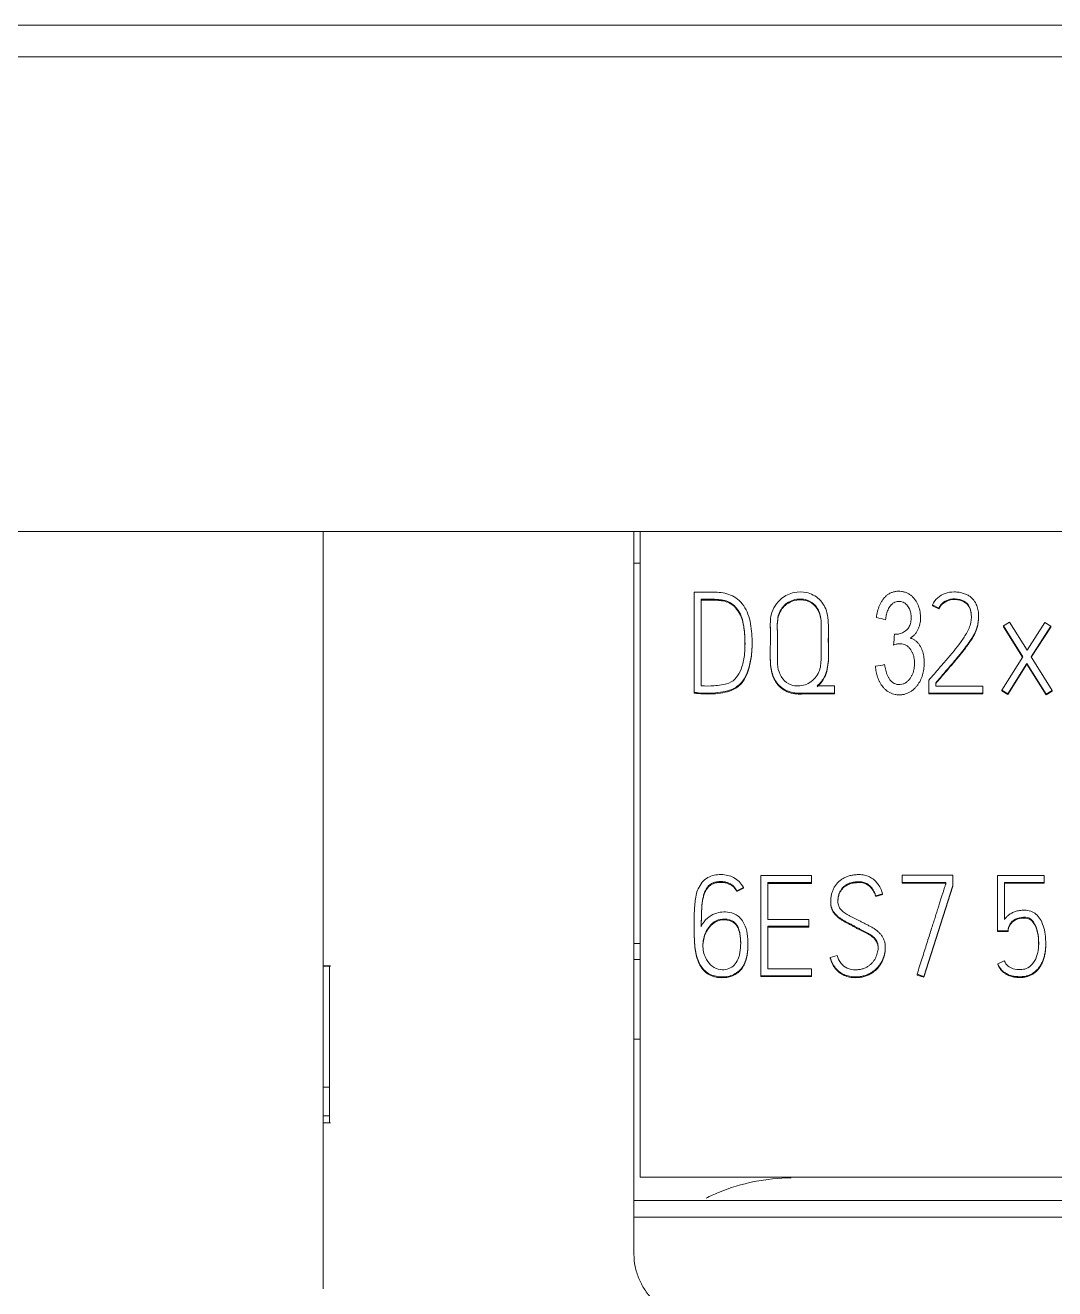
# Model space of a CAD drawing. Header units: millimetres. Extents: x 4137 to 6698, y 1400 to 3585.
# Drawn here: x 6177.15 to 6193.38, y 3360.85 to 3380.78 of the extents above; entities that cross this region are included whole.
import ezdxf

# ---------------------------------------------------------------- set-up
doc = ezdxf.new("R2010")
doc.units = ezdxf.units.MM
doc.layers.add('000-PI-Oprema', color=30, linetype='Continuous', lineweight=5)
doc.layers.add('004-PI-DIN Šina', color=3, linetype='Continuous')

msp = doc.modelspace()

# ---------------------------------------------------------------- linework, layer by layer
at = {"layer": '000-PI-Oprema', "color": 0, "linetype": 'ByBlock', "lineweight": 0}
for p, q in [((6181.848, 3372.791), (6176.948, 3372.791)), ((6186.748, 3372.791), (6181.848, 3372.791)), ((6186.848, 3372.791), (6186.748, 3372.791)), ((6186.848, 3362.608), (6186.848, 3372.791)), ((6211.648, 3372.791), (6186.848, 3372.791)), ((6186.848, 3372.291), (6186.748, 3372.291)), ((6187.697, 3371.835), (6187.697, 3370.255)), ((6187.81, 3371.723), (6187.81, 3370.358)), ((6191.458, 3371.635), (6191.458, 3371.622)), ((6191.558, 3371.584), (6191.458, 3371.635)), ((6191.558, 3371.571), (6191.458, 3371.622)), ((6191.558, 3371.584), (6191.558, 3371.571)), ((6192.184, 3371.442), (6192.184, 3371.455)), ((6192.671, 3371.362), (6192.575, 3371.302)), ((6192.948, 3370.919), (6192.671, 3371.362)), ((6193.228, 3371.357), (6192.948, 3370.919)), ((6193.321, 3371.298), (6193.228, 3371.357)), ((6188.899, 3371.322), (6188.899, 3371.31)), ((6189.701, 3371.179), (6189.701, 3371.167)), ((6189.816, 3371.246), (6189.816, 3371.259)), ((6192.575, 3371.302), (6192.575, 3371.29)), ((6192.575, 3371.302), (6192.881, 3370.816)), ((6192.575, 3371.29), (6192.877, 3370.81)), ((6193.012, 3370.816), (6193.321, 3371.298)), ((6193.016, 3370.809), (6193.321, 3371.285)), ((6193.321, 3371.298), (6193.321, 3371.285)), ((6188.612, 3371.017), (6188.612, 3371.03)), ((6188.897, 3370.866), (6188.897, 3370.853)), ((6192.881, 3370.816), (6192.549, 3370.292)), ((6193.343, 3370.285), (6193.012, 3370.816)), ((6192.644, 3370.233), (6192.946, 3370.71)), ((6192.644, 3370.22), (6192.946, 3370.697)), ((6192.946, 3370.71), (6193.248, 3370.228)), ((6192.946, 3370.71), (6192.946, 3370.697)), ((6192.946, 3370.697), (6193.248, 3370.215)), ((6189.912, 3370.356), (6189.637, 3370.356)), ((6189.912, 3370.244), (6189.912, 3370.356)), ((6191.398, 3370.244), (6191.398, 3370.446)), ((6191.509, 3370.406), (6191.509, 3370.354)), ((6187.697, 3370.255), (6187.697, 3370.242)), ((6189.912, 3370.244), (6189.912, 3370.231)), ((6191.398, 3370.244), (6191.398, 3370.231)), ((6192.251, 3370.244), (6191.398, 3370.244)), ((6192.251, 3370.231), (6191.398, 3370.231)), ((6191.509, 3370.354), (6192.251, 3370.354)), ((6192.251, 3370.354), (6192.251, 3370.244)), ((6192.251, 3370.244), (6192.251, 3370.231)), ((6192.549, 3370.292), (6192.549, 3370.279)), ((6192.549, 3370.292), (6192.644, 3370.233)), ((6192.549, 3370.279), (6192.644, 3370.22)), ((6192.644, 3370.233), (6192.644, 3370.22)), ((6193.248, 3370.228), (6193.343, 3370.285)), ((6193.248, 3370.215), (6193.343, 3370.273)), ((6193.248, 3370.228), (6193.248, 3370.215)), ((6193.343, 3370.285), (6193.343, 3370.273)), ((6188.751, 3367.367), (6188.751, 3365.784)), ((6189.548, 3367.367), (6188.751, 3367.367)), ((6189.548, 3367.255), (6189.548, 3367.367)), ((6190.977, 3367.369), (6190.977, 3367.257)), ((6191.776, 3367.369), (6190.977, 3367.369)), ((6191.776, 3367.209), (6191.776, 3367.369)), ((6192.482, 3367.367), (6193.221, 3367.367)), ((6192.482, 3366.495), (6192.482, 3367.367)), ((6193.221, 3367.367), (6193.221, 3367.257)), ((6188.474, 3367.178), (6188.372, 3367.125)), ((6188.474, 3367.165), (6188.372, 3367.112)), ((6188.474, 3367.178), (6188.474, 3367.165)), ((6188.862, 3366.674), (6188.862, 3367.255)), ((6188.862, 3367.255), (6189.548, 3367.255)), ((6188.862, 3367.242), (6189.548, 3367.242)), ((6189.548, 3367.255), (6189.548, 3367.242)), ((6190.977, 3367.257), (6190.977, 3367.244)), ((6190.977, 3367.257), (6191.665, 3367.257)), ((6190.977, 3367.244), (6191.665, 3367.244)), ((6191.321, 3365.773), (6191.776, 3367.209)), ((6191.321, 3365.761), (6191.776, 3367.196)), ((6191.665, 3367.257), (6191.665, 3367.226)), ((6191.776, 3367.209), (6191.776, 3367.196)), ((6193.221, 3367.257), (6192.593, 3367.257)), ((6192.593, 3367.257), (6192.593, 3366.671)), ((6193.221, 3367.244), (6192.593, 3367.244)), ((6193.221, 3367.257), (6193.221, 3367.244)), ((6188.372, 3367.125), (6188.372, 3367.112)), ((6190.671, 3367.076), (6190.562, 3367.046)), ((6190.671, 3367.064), (6190.562, 3367.033)), ((6190.562, 3367.046), (6190.562, 3367.033)), ((6190.671, 3367.076), (6190.671, 3367.064)), ((6189.852, 3366.956), (6189.852, 3366.944)), ((6187.697, 3366.582), (6187.697, 3366.569)), ((6189.506, 3366.674), (6188.862, 3366.674)), ((6189.506, 3366.564), (6189.506, 3366.674)), ((6188.862, 3365.894), (6188.862, 3366.564)), ((6188.862, 3366.564), (6189.506, 3366.564)), ((6188.862, 3366.551), (6189.506, 3366.551)), ((6189.506, 3366.564), (6189.506, 3366.551)), ((6192.65, 3366.495), (6192.482, 3366.495)), ((6192.482, 3366.495), (6192.482, 3366.483)), ((6192.65, 3366.483), (6192.482, 3366.483)), ((6192.65, 3366.495), (6192.65, 3366.483)), ((6186.748, 3366.291), (6186.848, 3366.291)), ((6188.545, 3366.28), (6188.545, 3366.292)), ((6190.713, 3366.218), (6190.713, 3366.231)), ((6193.243, 3366.277), (6193.243, 3366.29)), ((6186.848, 3366.041), (6186.748, 3366.041)), ((6189.845, 3366.073), (6189.954, 3366.104)), ((6189.845, 3366.073), (6189.845, 3366.06)), ((6192.486, 3365.974), (6192.588, 3366.02)), ((6192.486, 3365.974), (6192.486, 3365.961)), ((6181.96, 3365.941), (6181.848, 3365.941)), ((6181.96, 3365.935), (6181.848, 3365.935)), ((6188.751, 3365.784), (6189.548, 3365.784)), ((6188.751, 3365.784), (6188.751, 3365.772)), ((6188.751, 3365.772), (6189.548, 3365.772)), ((6189.548, 3365.894), (6188.862, 3365.894)), ((6189.548, 3365.784), (6189.548, 3365.894)), ((6189.548, 3365.784), (6189.548, 3365.772)), ((6191.214, 3365.809), (6191.214, 3365.796)), ((6191.214, 3365.809), (6191.321, 3365.773)), ((6191.214, 3365.796), (6191.321, 3365.761)), ((6191.321, 3365.773), (6191.321, 3365.761)), ((6186.848, 3364.786), (6186.748, 3364.786)), ((6181.948, 3364.026), (6181.848, 3364.026)), ((6181.948, 3364.026), (6181.948, 3363.576)), ((6181.948, 3363.576), (6181.848, 3363.576)), ((6181.848, 3363.466), (6181.96, 3363.466)), ((6181.848, 3363.463), (6181.96, 3363.463)), ((6211.648, 3362.608), (6186.848, 3362.608)), ((6211.748, 3362.24), (6186.748, 3362.24)), ((6186.748, 3361.977), (6186.748, 3361.391)), ((6211.748, 3361.977), (6186.748, 3361.977))]:
    msp.add_line(p, q, dxfattribs=at)
for points, knots in [([(6181.848, 3372.791), (6181.848, 3371.706), (6181.848, 3368.101), (6181.848, 3364.119), (6181.848, 3361.222), (6181.848, 3360.847)], [0, 0, 0, 0, 0.272684, 0.906013, 1, 1, 1, 1]), ([(6181.848, 3372.791), (6181.848, 3371.706), (6181.848, 3368.101), (6181.848, 3364.119), (6181.848, 3361.222), (6181.848, 3360.847)], [0, 0, 0, 0, 0.272684, 0.906013, 1, 1, 1, 1]), ([(6186.748, 3372.791), (6186.748, 3371.706), (6186.748, 3368.103), (6186.748, 3364.498), (6186.748, 3361.977)], [0, 0, 0, 0, 0.301146, 1, 1, 1, 1]), ([(6187.697, 3370.255), (6187.744, 3370.248), (6187.842, 3370.24), (6187.995, 3370.241), (6188.147, 3370.259), (6188.307, 3370.296), (6188.442, 3370.391), (6188.521, 3370.527), (6188.576, 3370.68), (6188.613, 3370.885), (6188.614, 3371.153), (6188.581, 3371.449), (6188.439, 3371.716), (6188.188, 3371.836), (6187.94, 3371.837), (6187.779, 3371.839), (6187.697, 3371.835)], [0, 0, 0, 0, 0.048928, 0.10152, 0.156673, 0.206259, 0.270351, 0.31956, 0.366981, 0.439378, 0.534587, 0.645045, 0.746603, 0.832762, 0.916147, 1, 1, 1, 1]), ([(6189.637, 3370.356), (6189.687, 3370.401), (6189.784, 3370.517), (6189.825, 3370.775), (6189.809, 3371.056), (6189.82, 3371.307), (6189.8, 3371.541), (6189.691, 3371.736), (6189.483, 3371.845), (6189.264, 3371.841), (6189.038, 3371.74), (6188.892, 3371.505), (6188.901, 3371.258), (6188.901, 3371.015), (6188.892, 3370.772), (6188.921, 3370.533), (6189.037, 3370.336), (6189.244, 3370.23), (6189.452, 3370.246), (6189.67, 3370.242), (6189.816, 3370.244), (6189.912, 3370.244)], [0, 0, 0, 0, 0.043075, 0.102648, 0.168978, 0.235307, 0.271956, 0.327443, 0.378109, 0.421433, 0.470555, 0.539532, 0.59211, 0.636178, 0.703998, 0.756984, 0.796657, 0.853885, 0.901986, 0.93541, 1, 1, 1, 1]), ([(6190.573, 3371.435), (6190.577, 3371.468), (6190.583, 3371.5), (6190.599, 3371.563), (6190.609, 3371.594), (6190.628, 3371.64), (6190.635, 3371.655), (6190.651, 3371.683), (6190.659, 3371.697), (6190.678, 3371.724), (6190.688, 3371.737), (6190.711, 3371.762), (6190.734, 3371.784), (6190.761, 3371.803), (6190.783, 3371.816), (6190.79, 3371.82), (6190.805, 3371.827), (6190.828, 3371.836), (6190.852, 3371.842), (6190.877, 3371.847), (6190.885, 3371.848), (6190.901, 3371.849), (6190.91, 3371.85), (6190.934, 3371.85), (6190.951, 3371.85), (6190.976, 3371.846), (6190.984, 3371.845), (6191, 3371.841), (6191.024, 3371.835), (6191.047, 3371.826), (6191.069, 3371.815), (6191.076, 3371.811), (6191.091, 3371.802), (6191.098, 3371.798), (6191.118, 3371.783), (6191.131, 3371.773), (6191.149, 3371.756), (6191.154, 3371.75), (6191.165, 3371.738), (6191.181, 3371.719), (6191.195, 3371.698), (6191.212, 3371.67), (6191.22, 3371.655), (6191.24, 3371.61), (6191.25, 3371.579), (6191.26, 3371.532), (6191.263, 3371.515), (6191.267, 3371.483), (6191.268, 3371.466), (6191.269, 3371.417), (6191.268, 3371.385), (6191.261, 3371.344), (6191.259, 3371.336), (6191.255, 3371.32), (6191.249, 3371.296), (6191.24, 3371.273), (6191.23, 3371.251), (6191.227, 3371.243), (6191.219, 3371.229), (6191.215, 3371.221), (6191.202, 3371.2), (6191.183, 3371.174), (6191.16, 3371.15), (6191.135, 3371.129), (6191.121, 3371.119), (6191.107, 3371.11)], [0, 0, 0, 0, 0.0625, 0.0625, 0.125, 0.125, 0.15625, 0.15625, 0.1875, 0.1875, 0.21875, 0.21875, 0.25, 0.28125, 0.28125, 0.296875, 0.296875, 0.3125, 0.34375, 0.34375, 0.359375, 0.359375, 0.375, 0.375, 0.40625, 0.40625, 0.421875, 0.421875, 0.4375, 0.46875, 0.46875, 0.484375, 0.484375, 0.5, 0.5, 0.53125, 0.53125, 0.546875, 0.546875, 0.5625, 0.59375, 0.59375, 0.625, 0.625, 0.6875, 0.6875, 0.71875, 0.71875, 0.75, 0.75, 0.8125, 0.8125, 0.828125, 0.828125, 0.84375, 0.875, 0.875, 0.890625, 0.890625, 0.90625, 0.90625, 0.9375, 0.96875, 0.96875, 1, 1, 1, 1]), ([(6191.458, 3371.635), (6191.478, 3371.678), (6191.534, 3371.753), (6191.656, 3371.827), (6191.764, 3371.841), (6191.839, 3371.838), (6191.879, 3371.834), (6191.915, 3371.827), (6191.948, 3371.817), (6191.978, 3371.806), (6192.005, 3371.794), (6192.03, 3371.78), (6192.052, 3371.765), (6192.071, 3371.749), (6192.087, 3371.732), (6192.102, 3371.715), (6192.12, 3371.693), (6192.139, 3371.663), (6192.157, 3371.624), (6192.169, 3371.583), (6192.178, 3371.541), (6192.183, 3371.499), (6192.184, 3371.458), (6192.183, 3371.419), (6192.18, 3371.381), (6192.174, 3371.344), (6192.167, 3371.309), (6192.158, 3371.275), (6192.144, 3371.236), (6192.124, 3371.19), (6192.095, 3371.135), (6192.058, 3371.077), (6192.014, 3371.014), (6191.965, 3370.948), (6191.91, 3370.879), (6191.851, 3370.807), (6191.787, 3370.731), (6191.721, 3370.653), (6191.651, 3370.573), (6191.581, 3370.49), (6191.533, 3370.434), (6191.509, 3370.406)], [0, 0, 0, 0, 0.061339, 0.118477, 0.180647, 0.199061, 0.216082, 0.231833, 0.246526, 0.260308, 0.273254, 0.285426, 0.29689, 0.307753, 0.31802, 0.327627, 0.336606, 0.355189, 0.37361, 0.392165, 0.410785, 0.42927, 0.447741, 0.464235, 0.480574, 0.496814, 0.51268, 0.527892, 0.542508, 0.566365, 0.593275, 0.623397, 0.656474, 0.692185, 0.730563, 0.771282, 0.814001, 0.858722, 0.904903, 0.951996, 1, 1, 1, 1]), ([(6187.81, 3370.358), (6187.877, 3370.353), (6187.983, 3370.354), (6188.141, 3370.372), (6188.283, 3370.403), (6188.395, 3370.516), (6188.462, 3370.671), (6188.498, 3370.858), (6188.502, 3371.079), (6188.489, 3371.31), (6188.422, 3371.537), (6188.261, 3371.698), (6188.069, 3371.725), (6187.922, 3371.722), (6187.84, 3371.723), (6187.81, 3371.723)], [0, 0, 0, 0, 0.085013, 0.135874, 0.205821, 0.265138, 0.333279, 0.422662, 0.50952, 0.618636, 0.722487, 0.80996, 0.894466, 0.962458, 1, 1, 1, 1]), ([(6188.5, 3371.012), (6188.5, 3371.025), (6188.499, 3371.121), (6188.489, 3371.297), (6188.422, 3371.525), (6188.261, 3371.685), (6188.069, 3371.712), (6187.922, 3371.71), (6187.84, 3371.71), (6187.81, 3371.71)], [0, 0, 0, 0, 0.030851, 0.246457, 0.451657, 0.624495, 0.791473, 0.92582, 1, 1, 1, 1]), ([(6189.261, 3371.71), (6189.226, 3371.699), (6189.125, 3371.651), (6189.032, 3371.526), (6189.005, 3371.343), (6189.013, 3371.162), (6189.011, 3370.962), (6189.009, 3370.78), (6189.015, 3370.615), (6189.083, 3370.46), (6189.24, 3370.346), (6189.416, 3370.352), (6189.582, 3370.438), (6189.696, 3370.596), (6189.702, 3370.819), (6189.701, 3371.037), (6189.699, 3371.253), (6189.706, 3371.456), (6189.627, 3371.628), (6189.499, 3371.715), (6189.37, 3371.732), (6189.296, 3371.721), (6189.261, 3371.71)], [0, 0, 0, 0, 0.03125, 0.09375, 0.125, 0.1875, 0.25, 0.296875, 0.34375, 0.390625, 0.4375, 0.5, 0.53125, 0.59375, 0.65625, 0.71875, 0.78125, 0.84375, 0.890625, 0.9375, 0.96875, 1, 1, 1, 1]), ([(6189.261, 3371.697), (6189.226, 3371.686), (6189.125, 3371.639), (6189.032, 3371.513), (6189.005, 3371.33), (6189.013, 3371.149), (6189.011, 3370.968), (6189.01, 3370.86), (6189.01, 3370.825)], [0, 0, 0, 0, 0.111489, 0.334467, 0.445956, 0.668934, 0.891911, 1, 1, 1, 1]), ([(6189.701, 3371.3), (6189.702, 3371.354), (6189.697, 3371.462), (6189.627, 3371.615), (6189.499, 3371.702), (6189.37, 3371.72), (6189.296, 3371.708), (6189.261, 3371.697)], [0, 0, 0, 0, 0.226006, 0.458204, 0.690402, 0.845201, 1, 1, 1, 1]), ([(6190.858, 3371.173), (6190.865, 3371.172), (6190.871, 3371.172), (6190.88, 3371.171), (6190.883, 3371.171), (6190.889, 3371.171), (6190.898, 3371.171), (6190.907, 3371.172), (6190.92, 3371.174), (6190.926, 3371.175), (6190.944, 3371.179), (6190.956, 3371.182), (6190.979, 3371.191), (6190.99, 3371.197), (6191.011, 3371.209), (6191.021, 3371.216), (6191.036, 3371.227), (6191.041, 3371.231), (6191.05, 3371.239), (6191.055, 3371.243), (6191.067, 3371.256), (6191.075, 3371.266), (6191.088, 3371.286), (6191.093, 3371.297), (6191.103, 3371.32), (6191.107, 3371.331), (6191.113, 3371.355), (6191.115, 3371.367), (6191.119, 3371.391), (6191.12, 3371.403), (6191.121, 3371.427), (6191.121, 3371.439), (6191.12, 3371.463), (6191.119, 3371.475), (6191.116, 3371.499), (6191.114, 3371.511), (6191.105, 3371.547), (6191.097, 3371.569), (6191.079, 3371.601), (6191.072, 3371.612), (6191.057, 3371.631), (6191.048, 3371.64), (6191.03, 3371.656), (6191.02, 3371.663), (6190.998, 3371.675), (6190.987, 3371.68), (6190.963, 3371.686), (6190.951, 3371.688), (6190.926, 3371.689), (6190.914, 3371.688), (6190.889, 3371.685), (6190.877, 3371.681), (6190.854, 3371.672), (6190.844, 3371.666), (6190.828, 3371.656), (6190.823, 3371.652), (6190.814, 3371.644), (6190.81, 3371.64), (6190.797, 3371.627), (6190.789, 3371.617), (6190.768, 3371.587), (6190.757, 3371.565), (6190.744, 3371.531), (6190.74, 3371.52), (6190.734, 3371.496), (6190.731, 3371.484), (6190.723, 3371.449), (6190.72, 3371.424), (6190.717, 3371.4)], [0, 0, 0, 0, 0.015625, 0.015625, 0.023437, 0.023437, 0.03125, 0.046875, 0.046875, 0.0625, 0.0625, 0.09375, 0.09375, 0.125, 0.125, 0.15625, 0.15625, 0.171875, 0.171875, 0.1875, 0.1875, 0.21875, 0.21875, 0.25, 0.25, 0.28125, 0.28125, 0.3125, 0.3125, 0.34375, 0.34375, 0.375, 0.375, 0.40625, 0.40625, 0.4375, 0.4375, 0.5, 0.5, 0.53125, 0.53125, 0.5625, 0.5625, 0.59375, 0.59375, 0.625, 0.625, 0.65625, 0.65625, 0.6875, 0.6875, 0.71875, 0.71875, 0.75, 0.75, 0.765625, 0.765625, 0.78125, 0.78125, 0.8125, 0.8125, 0.875, 0.875, 0.90625, 0.90625, 0.9375, 0.9375, 1, 1, 1, 1]), ([(6191.398, 3370.446), (6191.428, 3370.48), (6191.483, 3370.543), (6191.566, 3370.639), (6191.661, 3370.749), (6191.766, 3370.871), (6191.874, 3371.007), (6191.974, 3371.147), (6192.059, 3371.306), (6192.083, 3371.488), (6192.031, 3371.659), (6191.885, 3371.731), (6191.749, 3371.736), (6191.625, 3371.683), (6191.577, 3371.622), (6191.558, 3371.584)], [0, 0, 0, 0, 0.068794, 0.128406, 0.193582, 0.291346, 0.373604, 0.45943, 0.554437, 0.645803, 0.738171, 0.803969, 0.878932, 0.940491, 1, 1, 1, 1]), ([(6192.071, 3371.438), (6192.071, 3371.45), (6192.068, 3371.525), (6192.031, 3371.647), (6191.885, 3371.718), (6191.749, 3371.724), (6191.625, 3371.671), (6191.577, 3371.609), (6191.558, 3371.571)], [0, 0, 0, 0, 0.051721, 0.299015, 0.475174, 0.675868, 0.840679, 1, 1, 1, 1]), ([(6192.184, 3371.444), (6192.184, 3371.444), (6192.184, 3371.431), (6192.183, 3371.406), (6192.18, 3371.368), (6192.174, 3371.332), (6192.167, 3371.296), (6192.158, 3371.262), (6192.144, 3371.223), (6192.124, 3371.177), (6192.095, 3371.122), (6192.058, 3371.064), (6192.014, 3371.002), (6191.965, 3370.936), (6191.91, 3370.866), (6191.851, 3370.794), (6191.787, 3370.719), (6191.721, 3370.64), (6191.651, 3370.56), (6191.581, 3370.477), (6191.533, 3370.422), (6191.509, 3370.394)], [0, 0, 0, 0, 0.000351, 0.030208, 0.059783, 0.089178, 0.117897, 0.145433, 0.17189, 0.215074, 0.263783, 0.318309, 0.378181, 0.442821, 0.512289, 0.585996, 0.663321, 0.744272, 0.827864, 0.913107, 1, 1, 1, 1]), ([(6188.899, 3371.309), (6188.899, 3371.284), (6188.9, 3371.226), (6188.901, 3371.169), (6188.901, 3371.137)], [0, 0, 0, 0, 0.44169, 1, 1, 1, 1]), ([(6189.637, 3370.343), (6189.687, 3370.388), (6189.784, 3370.504), (6189.825, 3370.762), (6189.811, 3371.013), (6189.816, 3371.179), (6189.816, 3371.246)], [0, 0, 0, 0, 0.200742, 0.478373, 0.787489, 1, 1, 1, 1]), ([(6189.701, 3370.936), (6189.701, 3370.966), (6189.701, 3371.042), (6189.701, 3371.119), (6189.701, 3371.167)], [0, 0, 0, 0, 0.379538, 1, 1, 1, 1]), ([(6187.697, 3370.242), (6187.744, 3370.236), (6187.842, 3370.228), (6187.995, 3370.228), (6188.147, 3370.246), (6188.307, 3370.283), (6188.442, 3370.378), (6188.521, 3370.514), (6188.576, 3370.667), (6188.606, 3370.837), (6188.612, 3370.962), (6188.612, 3371.017)], [0, 0, 0, 0, 0.098443, 0.204258, 0.315227, 0.414995, 0.543949, 0.642959, 0.738369, 0.884032, 1, 1, 1, 1]), ([(6191.107, 3371.11), (6191.122, 3371.105), (6191.144, 3371.097), (6191.164, 3371.085), (6191.178, 3371.077), (6191.184, 3371.072), (6191.203, 3371.058), (6191.214, 3371.047), (6191.23, 3371.03), (6191.235, 3371.024), (6191.245, 3371.012), (6191.249, 3371.005), (6191.271, 3370.973), (6191.285, 3370.945), (6191.3, 3370.902), (6191.305, 3370.887), (6191.313, 3370.857), (6191.316, 3370.841), (6191.323, 3370.796), (6191.325, 3370.765), (6191.327, 3370.719), (6191.326, 3370.703), (6191.325, 3370.672), (6191.324, 3370.657), (6191.32, 3370.611), (6191.314, 3370.581), (6191.303, 3370.536), (6191.298, 3370.522), (6191.288, 3370.492), (6191.282, 3370.478), (6191.263, 3370.435), (6191.248, 3370.409), (6191.222, 3370.37), (6191.212, 3370.358), (6191.192, 3370.334), (6191.171, 3370.311), (6191.148, 3370.291), (6191.129, 3370.277), (6191.123, 3370.273), (6191.11, 3370.264), (6191.103, 3370.26), (6191.069, 3370.241), (6191.04, 3370.23), (6191.002, 3370.222), (6190.994, 3370.22), (6190.978, 3370.218), (6190.971, 3370.217), (6190.947, 3370.215), (6190.932, 3370.215), (6190.908, 3370.216), (6190.9, 3370.216), (6190.885, 3370.218), (6190.877, 3370.219), (6190.854, 3370.223), (6190.824, 3370.231), (6190.796, 3370.244), (6190.775, 3370.254), (6190.768, 3370.258), (6190.755, 3370.267), (6190.735, 3370.28), (6190.718, 3370.295), (6190.695, 3370.317), (6190.685, 3370.328), (6190.675, 3370.341)], [0, 0, 0, 0, 0.03125, 0.046875, 0.046875, 0.0625, 0.0625, 0.09375, 0.09375, 0.109375, 0.109375, 0.125, 0.125, 0.1875, 0.1875, 0.21875, 0.21875, 0.25, 0.25, 0.3125, 0.3125, 0.34375, 0.34375, 0.375, 0.375, 0.4375, 0.4375, 0.46875, 0.46875, 0.5, 0.5, 0.5625, 0.5625, 0.59375, 0.59375, 0.625, 0.65625, 0.65625, 0.671875, 0.671875, 0.6875, 0.6875, 0.75, 0.75, 0.765625, 0.765625, 0.78125, 0.78125, 0.8125, 0.8125, 0.828125, 0.828125, 0.84375, 0.84375, 0.875, 0.90625, 0.90625, 0.921875, 0.921875, 0.9375, 0.96875, 0.96875, 1, 1, 1, 1]), ([(6190.702, 3370.692), (6190.707, 3370.663), (6190.712, 3370.634), (6190.723, 3370.591), (6190.727, 3370.577), (6190.736, 3370.549), (6190.741, 3370.535), (6190.752, 3370.508), (6190.759, 3370.494), (6190.77, 3370.475), (6190.774, 3370.469), (6190.783, 3370.457), (6190.787, 3370.451), (6190.802, 3370.434), (6190.812, 3370.424), (6190.83, 3370.41), (6190.836, 3370.406), (6190.849, 3370.398), (6190.855, 3370.395), (6190.869, 3370.389), (6190.876, 3370.386), (6190.89, 3370.382), (6190.905, 3370.379), (6190.92, 3370.378), (6190.935, 3370.378), (6190.942, 3370.378), (6190.965, 3370.38), (6190.979, 3370.383), (6191.001, 3370.39), (6191.007, 3370.393), (6191.021, 3370.399), (6191.027, 3370.403), (6191.046, 3370.414), (6191.058, 3370.424), (6191.08, 3370.444), (6191.089, 3370.455), (6191.107, 3370.478), (6191.116, 3370.491), (6191.13, 3370.516), (6191.143, 3370.543), (6191.153, 3370.57), (6191.159, 3370.592), (6191.161, 3370.599), (6191.164, 3370.613), (6191.166, 3370.62), (6191.172, 3370.657), (6191.174, 3370.686), (6191.174, 3370.73), (6191.173, 3370.744), (6191.17, 3370.774), (6191.166, 3370.803), (6191.159, 3370.831), (6191.152, 3370.852), (6191.15, 3370.859), (6191.144, 3370.873), (6191.141, 3370.879), (6191.132, 3370.899), (6191.124, 3370.912), (6191.112, 3370.93), (6191.108, 3370.936), (6191.099, 3370.948), (6191.094, 3370.954), (6191.079, 3370.97), (6191.068, 3370.98), (6191.049, 3370.993), (6191.043, 3370.997), (6191.03, 3371.004), (6191.023, 3371.007), (6191.003, 3371.015), (6190.988, 3371.019), (6190.966, 3371.022), (6190.959, 3371.022), (6190.944, 3371.023), (6190.937, 3371.023), (6190.922, 3371.022), (6190.914, 3371.02), (6190.9, 3371.018), (6190.892, 3371.016), (6190.871, 3371.01), (6190.857, 3371.006), (6190.842, 3371.001)], [0, 0, 0, 0, 0.0625, 0.0625, 0.09375, 0.09375, 0.125, 0.125, 0.15625, 0.15625, 0.171875, 0.171875, 0.1875, 0.1875, 0.21875, 0.21875, 0.234375, 0.234375, 0.25, 0.25, 0.265625, 0.265625, 0.28125, 0.296875, 0.296875, 0.3125, 0.3125, 0.34375, 0.34375, 0.359375, 0.359375, 0.375, 0.375, 0.40625, 0.40625, 0.4375, 0.4375, 0.46875, 0.46875, 0.5, 0.53125, 0.53125, 0.546875, 0.546875, 0.5625, 0.5625, 0.625, 0.625, 0.65625, 0.65625, 0.6875, 0.71875, 0.71875, 0.734375, 0.734375, 0.75, 0.75, 0.78125, 0.78125, 0.796875, 0.796875, 0.8125, 0.8125, 0.84375, 0.84375, 0.859375, 0.859375, 0.875, 0.875, 0.90625, 0.90625, 0.921875, 0.921875, 0.9375, 0.9375, 0.953125, 0.953125, 0.96875, 0.96875, 1, 1, 1, 1]), ([(6188.897, 3370.853), (6188.897, 3370.814), (6188.899, 3370.697), (6188.921, 3370.52), (6189.037, 3370.324), (6189.244, 3370.217), (6189.452, 3370.233), (6189.67, 3370.23), (6189.816, 3370.231), (6189.912, 3370.231)], [0, 0, 0, 0, 0.081096, 0.245586, 0.368745, 0.546401, 0.695727, 0.799486, 1, 1, 1, 1]), ([(6190.675, 3370.341), (6190.656, 3370.363), (6190.64, 3370.388), (6190.619, 3370.427), (6190.613, 3370.44), (6190.601, 3370.467), (6190.596, 3370.48), (6190.587, 3370.508), (6190.583, 3370.522), (6190.575, 3370.551), (6190.572, 3370.565), (6190.564, 3370.608), (6190.56, 3370.637), (6190.558, 3370.666)], [0, 0, 0, 0, 0.25, 0.25, 0.375, 0.375, 0.5, 0.5, 0.625, 0.625, 0.75, 0.75, 1, 1, 1, 1]), ([(6187.81, 3366.568), (6187.836, 3366.616), (6187.897, 3366.693), (6188.015, 3366.77), (6188.138, 3366.792), (6188.266, 3366.791), (6188.414, 3366.728), (6188.511, 3366.578), (6188.546, 3366.396), (6188.547, 3366.215), (6188.521, 3366.032), (6188.435, 3365.861), (6188.268, 3365.769), (6188.082, 3365.76), (6187.894, 3365.813), (6187.757, 3365.99), (6187.707, 3366.219), (6187.696, 3366.466), (6187.697, 3366.711), (6187.706, 3366.943), (6187.745, 3367.167), (6187.895, 3367.356), (6188.12, 3367.394), (6188.337, 3367.348), (6188.433, 3367.247), (6188.474, 3367.178)], [0, 0, 0, 0, 0.03564, 0.067865, 0.092923, 0.119268, 0.154068, 0.197126, 0.234707, 0.279879, 0.320329, 0.360962, 0.405677, 0.442102, 0.485709, 0.532505, 0.586175, 0.644312, 0.701767, 0.753421, 0.803151, 0.856352, 0.904259, 0.950465, 1, 1, 1, 1]), ([(6189.954, 3366.104), (6189.963, 3366.059), (6190.003, 3365.977), (6190.11, 3365.891), (6190.22, 3365.876), (6190.305, 3365.881), (6190.361, 3365.893), (6190.41, 3365.914), (6190.452, 3365.94), (6190.489, 3365.97), (6190.52, 3366.004), (6190.546, 3366.04), (6190.567, 3366.078), (6190.581, 3366.118), (6190.592, 3366.158), (6190.598, 3366.195), (6190.601, 3366.234), (6190.598, 3366.273), (6190.588, 3366.312), (6190.571, 3366.345), (6190.548, 3366.374), (6190.521, 3366.401), (6190.49, 3366.426), (6190.455, 3366.448), (6190.417, 3366.47), (6190.375, 3366.49), (6190.332, 3366.511), (6190.287, 3366.533), (6190.242, 3366.557), (6190.196, 3366.583), (6190.149, 3366.608), (6190.102, 3366.631), (6190.057, 3366.655), (6190.015, 3366.682), (6189.976, 3366.71), (6189.941, 3366.741), (6189.911, 3366.775), (6189.885, 3366.812), (6189.865, 3366.854), (6189.854, 3366.902), (6189.851, 3366.956), (6189.854, 3367.015), (6189.865, 3367.074), (6189.883, 3367.129), (6189.907, 3367.18), (6189.937, 3367.225), (6189.973, 3367.266), (6190.015, 3367.3), (6190.062, 3367.329), (6190.115, 3367.352), (6190.173, 3367.368), (6190.235, 3367.378), (6190.307, 3367.382), (6190.384, 3367.375), (6190.463, 3367.348), (6190.533, 3367.303), (6190.592, 3367.241), (6190.639, 3367.165), (6190.661, 3367.107), (6190.671, 3367.076)], [0, 0, 0, 0, 0.042395, 0.079774, 0.121236, 0.140075, 0.157254, 0.173247, 0.188397, 0.202796, 0.216711, 0.230265, 0.243508, 0.256652, 0.269293, 0.280934, 0.291684, 0.304893, 0.316879, 0.328106, 0.339273, 0.350814, 0.362909, 0.375637, 0.388999, 0.403044, 0.417696, 0.432849, 0.448511, 0.464937, 0.481153, 0.497163, 0.51278, 0.527863, 0.542482, 0.556645, 0.570443, 0.584077, 0.597961, 0.612786, 0.629037, 0.64828, 0.666584, 0.684253, 0.701354, 0.717933, 0.734308, 0.750738, 0.767515, 0.784992, 0.803232, 0.822275, 0.842375, 0.868294, 0.892965, 0.917787, 0.943448, 0.970498, 1, 1, 1, 1]), ([(6188.372, 3367.125), (6188.364, 3367.14), (6188.346, 3367.169), (6188.312, 3367.206), (6188.27, 3367.234), (6188.224, 3367.255), (6188.172, 3367.268), (6188.114, 3367.272), (6188.054, 3367.267), (6187.996, 3367.252), (6187.948, 3367.225), (6187.91, 3367.187), (6187.879, 3367.14), (6187.855, 3367.084), (6187.837, 3367.018), (6187.824, 3366.945), (6187.817, 3366.862), (6187.813, 3366.772), (6187.811, 3366.673), (6187.81, 3366.604), (6187.81, 3366.568)], [0, 0, 0, 0, 0.043481, 0.085549, 0.127923, 0.170971, 0.214845, 0.260884, 0.317917, 0.367656, 0.41257, 0.456833, 0.503792, 0.555243, 0.612421, 0.675966, 0.746378, 0.823872, 0.908402, 1, 1, 1, 1]), ([(6188.372, 3367.112), (6188.364, 3367.127), (6188.346, 3367.156), (6188.312, 3367.193), (6188.27, 3367.222), (6188.224, 3367.242), (6188.172, 3367.255), (6188.114, 3367.259), (6188.054, 3367.255), (6187.996, 3367.239), (6187.948, 3367.212), (6187.91, 3367.174), (6187.879, 3367.127), (6187.855, 3367.071), (6187.837, 3367.006), (6187.824, 3366.932), (6187.817, 3366.85), (6187.813, 3366.759), (6187.811, 3366.66), (6187.81, 3366.591), (6187.81, 3366.555)], [0, 0, 0, 0, 0.043481, 0.085549, 0.127923, 0.170971, 0.214845, 0.260884, 0.317917, 0.367656, 0.41257, 0.456833, 0.503792, 0.555243, 0.612421, 0.675966, 0.746378, 0.823872, 0.908402, 1, 1, 1, 1]), ([(6190.562, 3367.046), (6190.56, 3367.053), (6190.555, 3367.068), (6190.546, 3367.091), (6190.534, 3367.116), (6190.521, 3367.141), (6190.504, 3367.165), (6190.485, 3367.188), (6190.462, 3367.21), (6190.436, 3367.229), (6190.408, 3367.246), (6190.375, 3367.259), (6190.339, 3367.266), (6190.304, 3367.268), (6190.271, 3367.267), (6190.239, 3367.264), (6190.204, 3367.26), (6190.166, 3367.252), (6190.129, 3367.237), (6190.093, 3367.218), (6190.059, 3367.193), (6190.028, 3367.16), (6190.001, 3367.121), (6189.979, 3367.074), (6189.968, 3367.016), (6189.964, 3366.963), (6189.967, 3366.918), (6189.976, 3366.884), (6189.991, 3366.855), (6190.011, 3366.828), (6190.036, 3366.804), (6190.064, 3366.782), (6190.096, 3366.761), (6190.131, 3366.74), (6190.17, 3366.721), (6190.211, 3366.7), (6190.253, 3366.679), (6190.298, 3366.655), (6190.345, 3366.63), (6190.394, 3366.605), (6190.443, 3366.58), (6190.491, 3366.556), (6190.536, 3366.528), (6190.578, 3366.498), (6190.616, 3366.466), (6190.648, 3366.429), (6190.677, 3366.388), (6190.698, 3366.341), (6190.711, 3366.288), (6190.714, 3366.232), (6190.711, 3366.174), (6190.7, 3366.117), (6190.682, 3366.061), (6190.657, 3366.008), (6190.627, 3365.958), (6190.589, 3365.912), (6190.546, 3365.871), (6190.496, 3365.836), (6190.441, 3365.806), (6190.38, 3365.783), (6190.314, 3365.77), (6190.236, 3365.765), (6190.151, 3365.772), (6190.065, 3365.798), (6189.989, 3365.842), (6189.926, 3365.904), (6189.877, 3365.982), (6189.854, 3366.041), (6189.845, 3366.073)], [0, 0, 0, 0, 0.006902, 0.014527, 0.0229, 0.03171, 0.040697, 0.049939, 0.059406, 0.069126, 0.079243, 0.089792, 0.100957, 0.11302, 0.121351, 0.131067, 0.142193, 0.154038, 0.166072, 0.178522, 0.191399, 0.204849, 0.219214, 0.234859, 0.25249, 0.272668, 0.283841, 0.294211, 0.304173, 0.314215, 0.324636, 0.335605, 0.347264, 0.35967, 0.372854, 0.386723, 0.401163, 0.416176, 0.433071, 0.449927, 0.466747, 0.483271, 0.499286, 0.514866, 0.530063, 0.545048, 0.560066, 0.575472, 0.591898, 0.609868, 0.627376, 0.645005, 0.66302, 0.681094, 0.698922, 0.71679, 0.734853, 0.753306, 0.772468, 0.792214, 0.812556, 0.833938, 0.86301, 0.889874, 0.915888, 0.942166, 0.969784, 1, 1, 1, 1]), ([(6190.562, 3367.033), (6190.56, 3367.04), (6190.555, 3367.055), (6190.546, 3367.078), (6190.534, 3367.103), (6190.521, 3367.128), (6190.504, 3367.152), (6190.485, 3367.175), (6190.462, 3367.197), (6190.436, 3367.216), (6190.408, 3367.233), (6190.375, 3367.246), (6190.339, 3367.254), (6190.304, 3367.256), (6190.271, 3367.254), (6190.239, 3367.251), (6190.204, 3367.247), (6190.166, 3367.239), (6190.129, 3367.224), (6190.093, 3367.205), (6190.059, 3367.18), (6190.028, 3367.147), (6190.001, 3367.108), (6189.979, 3367.061), (6189.968, 3367.006), (6189.965, 3366.968), (6189.965, 3366.948)], [0, 0, 0, 0, 0.025535, 0.053746, 0.084726, 0.117324, 0.150572, 0.184768, 0.219795, 0.255756, 0.293187, 0.332218, 0.373527, 0.418158, 0.448979, 0.484928, 0.526094, 0.569916, 0.614442, 0.660505, 0.708148, 0.757909, 0.811058, 0.868941, 0.934177, 1, 1, 1, 1]), ([(6191.665, 3367.226), (6191.664, 3367.223), (6191.66, 3367.213), (6191.653, 3367.191), (6191.642, 3367.157), (6191.627, 3367.112), (6191.61, 3367.057), (6191.59, 3366.995), (6191.568, 3366.925), (6191.544, 3366.849), (6191.518, 3366.768), (6191.492, 3366.684), (6191.464, 3366.598), (6191.423, 3366.468), (6191.367, 3366.289), (6191.292, 3366.055), (6191.241, 3365.893), (6191.214, 3365.809)], [0, 0, 0, 0, 0.006664, 0.022274, 0.046836, 0.07897, 0.117297, 0.161819, 0.211415, 0.264968, 0.322476, 0.382404, 0.443215, 0.50491, 0.65714, 0.82217, 1, 1, 1, 1]), ([(6190.6, 3366.22), (6190.6, 3366.234), (6190.598, 3366.261), (6190.588, 3366.299), (6190.571, 3366.332), (6190.548, 3366.362), (6190.521, 3366.389), (6190.49, 3366.413), (6190.455, 3366.436), (6190.417, 3366.458), (6190.375, 3366.478), (6190.332, 3366.498), (6190.287, 3366.52), (6190.242, 3366.545), (6190.196, 3366.57), (6190.149, 3366.595), (6190.102, 3366.619), (6190.057, 3366.643), (6190.015, 3366.669), (6189.976, 3366.697), (6189.941, 3366.728), (6189.911, 3366.762), (6189.885, 3366.799), (6189.865, 3366.841), (6189.854, 3366.889), (6189.852, 3366.926), (6189.852, 3366.947), (6189.852, 3366.95)], [0, 0, 0, 0, 0.037363, 0.072654, 0.105707, 0.138586, 0.172568, 0.20818, 0.245654, 0.284995, 0.326348, 0.369486, 0.414101, 0.460216, 0.508578, 0.556324, 0.603462, 0.649443, 0.693851, 0.736893, 0.778592, 0.819218, 0.85936, 0.900239, 0.943889, 0.991738, 1, 1, 1, 1]), ([(6192.593, 3366.671), (6192.597, 3366.678), (6192.607, 3366.691), (6192.623, 3366.709), (6192.641, 3366.727), (6192.662, 3366.744), (6192.684, 3366.76), (6192.708, 3366.774), (6192.735, 3366.787), (6192.764, 3366.798), (6192.796, 3366.807), (6192.831, 3366.814), (6192.868, 3366.818), (6192.927, 3366.82), (6193.007, 3366.81), (6193.095, 3366.76), (6193.162, 3366.677), (6193.21, 3366.568), (6193.238, 3366.433), (6193.245, 3366.309), (6193.241, 3366.207), (6193.231, 3366.135), (6193.214, 3366.069), (6193.192, 3366.009), (6193.165, 3365.955), (6193.132, 3365.906), (6193.095, 3365.865), (6193.053, 3365.83), (6193.006, 3365.803), (6192.955, 3365.783), (6192.901, 3365.771), (6192.858, 3365.769), (6192.824, 3365.769), (6192.8, 3365.77), (6192.771, 3365.772), (6192.74, 3365.776), (6192.707, 3365.783), (6192.673, 3365.794), (6192.638, 3365.809), (6192.604, 3365.829), (6192.57, 3365.855), (6192.538, 3365.887), (6192.509, 3365.927), (6192.494, 3365.958), (6192.486, 3365.974)], [0, 0, 0, 0, 0.010575, 0.021534, 0.032937, 0.044729, 0.056875, 0.069452, 0.0826, 0.096505, 0.111279, 0.126985, 0.143702, 0.161538, 0.205913, 0.248141, 0.293825, 0.346182, 0.40699, 0.478261, 0.512629, 0.544859, 0.575282, 0.604004, 0.631084, 0.6569, 0.681684, 0.705765, 0.729734, 0.753772, 0.778045, 0.803118, 0.812005, 0.822876, 0.835737, 0.849942, 0.864952, 0.880894, 0.897668, 0.915306, 0.934053, 0.954105, 0.975931, 1, 1, 1, 1]), ([(6188.545, 3366.281), (6188.545, 3366.253), (6188.542, 3366.165), (6188.521, 3366.019), (6188.435, 3365.849), (6188.268, 3365.757), (6188.082, 3365.747), (6187.894, 3365.8), (6187.757, 3365.977), (6187.707, 3366.206), (6187.698, 3366.408), (6187.697, 3366.531), (6187.697, 3366.569)], [0, 0, 0, 0, 0.047379, 0.146039, 0.245143, 0.354204, 0.443047, 0.549405, 0.663541, 0.794443, 0.936242, 1, 1, 1, 1]), ([(6188.181, 3366.678), (6188.132, 3366.68), (6188.04, 3366.663), (6187.913, 3366.55), (6187.844, 3366.4), (6187.829, 3366.215), (6187.869, 3366.053), (6187.977, 3365.925), (6188.132, 3365.859), (6188.333, 3365.911), (6188.417, 3366.094), (6188.435, 3366.277), (6188.429, 3366.459), (6188.359, 3366.645), (6188.23, 3366.676), (6188.181, 3366.678)], [0, 0, 0, 0, 0.0625, 0.125, 0.21875, 0.28125, 0.375, 0.4375, 0.5, 0.59375, 0.6875, 0.75, 0.84375, 0.9375, 1, 1, 1, 1]), ([(6188.181, 3366.665), (6188.132, 3366.667), (6188.04, 3366.65), (6187.913, 3366.538), (6187.848, 3366.396), (6187.836, 3366.29), (6187.836, 3366.254)], [0, 0, 0, 0, 0.232842, 0.465685, 0.814948, 1, 1, 1, 1]), ([(6188.432, 3366.292), (6188.432, 3366.344), (6188.423, 3366.464), (6188.359, 3366.632), (6188.23, 3366.663), (6188.181, 3366.665)], [0, 0, 0, 0, 0.310868, 0.724347, 1, 1, 1, 1]), ([(6192.588, 3366.02), (6192.604, 3365.987), (6192.642, 3365.936), (6192.736, 3365.885), (6192.836, 3365.877), (6192.946, 3365.892), (6193.043, 3365.966), (6193.105, 3366.083), (6193.136, 3366.228), (6193.13, 3366.392), (6193.102, 3366.559), (6193.007, 3366.706), (6192.855, 3366.712), (6192.742, 3366.675), (6192.666, 3366.591), (6192.651, 3366.532), (6192.65, 3366.495)], [0, 0, 0, 0, 0.059022, 0.110017, 0.175174, 0.228533, 0.294979, 0.374406, 0.452147, 0.547151, 0.653629, 0.744768, 0.81483, 0.893356, 0.941956, 1, 1, 1, 1]), ([(6193.132, 3366.274), (6193.132, 3366.306), (6193.126, 3366.402), (6193.102, 3366.546), (6193.007, 3366.693), (6192.855, 3366.699), (6192.742, 3366.663), (6192.666, 3366.579), (6192.651, 3366.519), (6192.65, 3366.483)], [0, 0, 0, 0, 0.110862, 0.319923, 0.498869, 0.636431, 0.790612, 0.886035, 1, 1, 1, 1]), ([(6190.713, 3366.22), (6190.713, 3366.22), (6190.713, 3366.2), (6190.711, 3366.161), (6190.7, 3366.104), (6190.682, 3366.049), (6190.657, 3365.995), (6190.627, 3365.945), (6190.589, 3365.899), (6190.546, 3365.858), (6190.496, 3365.823), (6190.441, 3365.793), (6190.38, 3365.77), (6190.314, 3365.757), (6190.236, 3365.752), (6190.151, 3365.759), (6190.065, 3365.785), (6189.989, 3365.83), (6189.926, 3365.891), (6189.877, 3365.969), (6189.854, 3366.029), (6189.845, 3366.06)], [0, 0, 0, 0, 0.001261, 0.046083, 0.091213, 0.137331, 0.183601, 0.229241, 0.274983, 0.321224, 0.368462, 0.417518, 0.468068, 0.520144, 0.574882, 0.649305, 0.718077, 0.784672, 0.851944, 0.922648, 1, 1, 1, 1]), ([(6193.243, 3366.277), (6193.243, 3366.274), (6193.243, 3366.246), (6193.241, 3366.194), (6193.231, 3366.122), (6193.214, 3366.056), (6193.192, 3365.996), (6193.165, 3365.942), (6193.132, 3365.894), (6193.095, 3365.852), (6193.053, 3365.817), (6193.006, 3365.79), (6192.955, 3365.771), (6192.901, 3365.759), (6192.858, 3365.756), (6192.824, 3365.757), (6192.8, 3365.758), (6192.771, 3365.759), (6192.74, 3365.763), (6192.707, 3365.771), (6192.673, 3365.781), (6192.638, 3365.796), (6192.604, 3365.817), (6192.57, 3365.842), (6192.538, 3365.874), (6192.509, 3365.914), (6192.494, 3365.945), (6192.486, 3365.961)], [0, 0, 0, 0, 0.006507, 0.07195, 0.133322, 0.191255, 0.245946, 0.297513, 0.346671, 0.393864, 0.439719, 0.485361, 0.531134, 0.577354, 0.625098, 0.642021, 0.662722, 0.687212, 0.714261, 0.742843, 0.773199, 0.80514, 0.838725, 0.874425, 0.912607, 0.954167, 1, 1, 1, 1]), ([(6181.948, 3365.941), (6181.948, 3365.941), (6181.948, 3365.929), (6181.948, 3365.879), (6181.948, 3365.787), (6181.948, 3365.645), (6181.948, 3365.435), (6181.948, 3365.207), (6181.948, 3364.983), (6181.948, 3364.788), (6181.948, 3364.656), (6181.948, 3364.562), (6181.948, 3364.473), (6181.948, 3364.387), (6181.948, 3364.301), (6181.948, 3364.221), (6181.948, 3364.124), (6181.948, 3364.034), (6181.948, 3363.973), (6181.948, 3363.938), (6181.948, 3363.917), (6181.948, 3363.906), (6181.948, 3363.902), (6181.948, 3363.913), (6181.948, 3363.954), (6181.948, 3363.997), (6181.948, 3364.023)], [0, 0, 0, 0, 0.054923, 0.109157, 0.158857, 0.213508, 0.264907, 0.320314, 0.369873, 0.418461, 0.471704, 0.5026, 0.551052, 0.617218, 0.660884, 0.691286, 0.712023, 0.730248, 0.751802, 0.781189, 0.80362, 0.828627, 0.856379, 0.904145, 0.9524, 1, 1, 1, 1]), ([(6181.948, 3363.576), (6181.948, 3363.552), (6181.948, 3363.511), (6181.948, 3363.472), (6181.948, 3363.463), (6181.948, 3363.463), (6181.948, 3363.463)], [0, 0, 0, 0, 0.351048, 0.67786, 0.983317, 1, 1, 1, 1]), ([(6189.23, 3362.595), (6188.837, 3362.595), (6188.374, 3362.5), (6187.95, 3362.308), (6187.886, 3362.276)], [0, 0, 0, 0, 0.846072, 1, 1, 1, 1]), ([(6186.748, 3361.391), (6186.748, 3361.325), (6186.754, 3361.261), (6186.774, 3361.165), (6186.782, 3361.134), (6186.801, 3361.071), (6186.812, 3361.04), (6186.849, 3360.95), (6186.88, 3360.892), (6186.933, 3360.811), (6186.953, 3360.784), (6186.994, 3360.733), (6187.016, 3360.709), (6187.085, 3360.639), (6187.135, 3360.598), (6187.217, 3360.544), (6187.246, 3360.527), (6187.304, 3360.496), (6187.363, 3360.468), (6187.424, 3360.446), (6187.471, 3360.431), (6187.487, 3360.427), (6187.519, 3360.418), (6187.535, 3360.415), (6187.616, 3360.398), (6187.681, 3360.391), (6187.748, 3360.391)], [0, 0, 0, 0, 0.125, 0.125, 0.1875, 0.1875, 0.25, 0.25, 0.375, 0.375, 0.4375, 0.4375, 0.5, 0.5, 0.625, 0.625, 0.6875, 0.6875, 0.75, 0.8125, 0.8125, 0.84375, 0.84375, 0.875, 0.875, 1, 1, 1, 1])]:
    msp.add_open_spline(points, degree=3, knots=knots, dxfattribs=at)
for points in [[(6190.717, 3371.4), (6190.669, 3371.412), (6190.621, 3371.424), (6190.573, 3371.435)], [(6190.842, 3371.001), (6190.848, 3371.058), (6190.853, 3371.116), (6190.858, 3371.173)], [(6190.558, 3370.666), (6190.606, 3370.675), (6190.654, 3370.683), (6190.702, 3370.692)]]:
    msp.add_open_spline(points, degree=3, dxfattribs=at)
at = {"layer": '004-PI-DIN Šina', "color": 0, "linetype": 'ByBlock', "lineweight": 0}
for p, q in [((6376.048, 3380.778), (5893.448, 3380.778)), ((6376.048, 3380.278), (5893.448, 3380.278))]:
    msp.add_line(p, q, dxfattribs=at)

doc.saveas('drawing.dxf')
